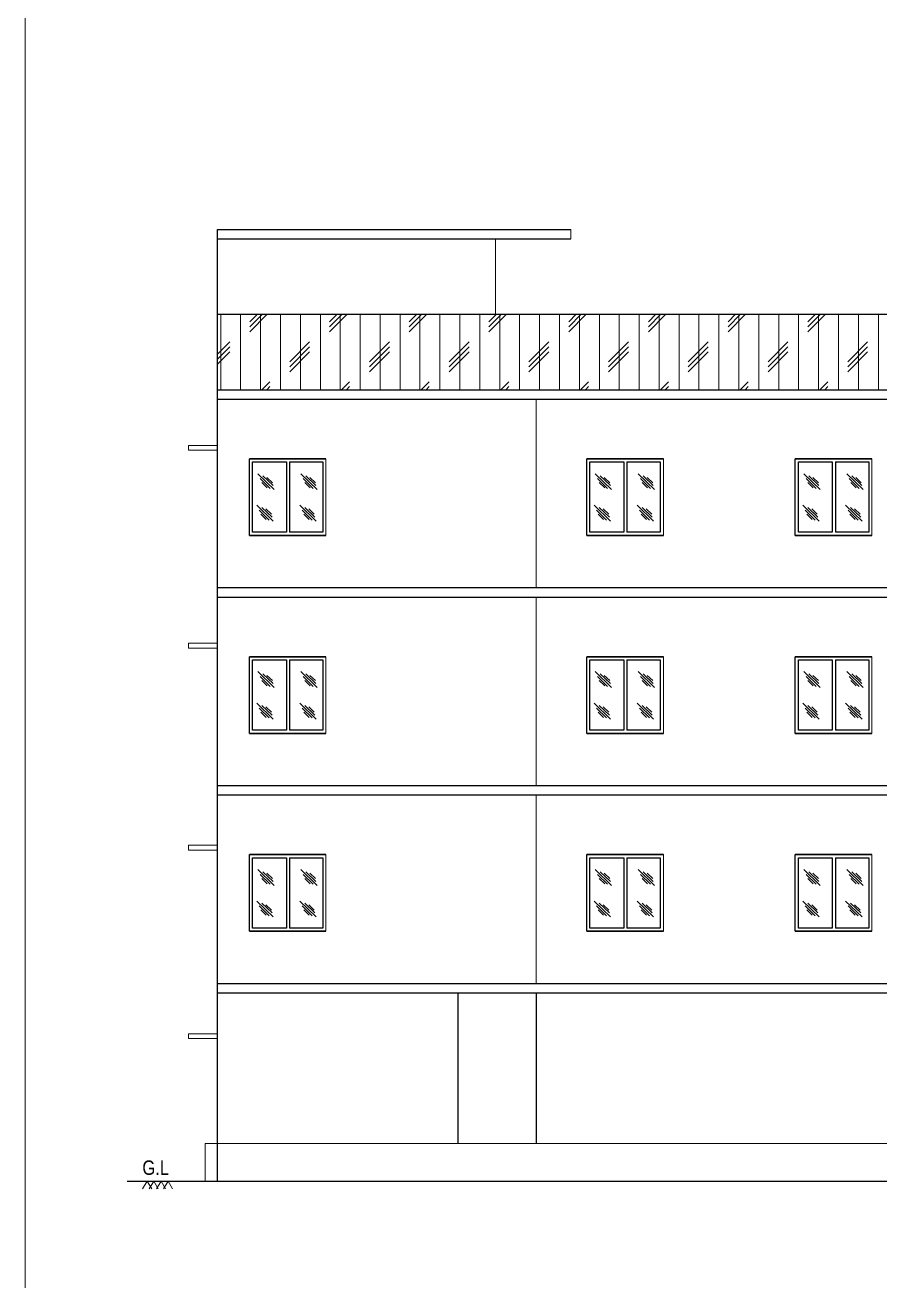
# Model space of a CAD drawing. Header units: metres. Extents: x -1560950 to -1560825, y 42726 to 42863.
# Drawn here: x -1560949.74 to -1560936.12, y 42822.55 to 42842.54 of the extents above; entities that cross this region are included whole.
import ezdxf

# ---------------------------------------------------------------- set-up
doc = ezdxf.new("R2010")
doc.units = ezdxf.units.M
doc.header["$LTSCALE"] = 750
doc.header["$MEASUREMENT"] = 0
doc.layers.get('0').update_dxf_attribs({"lineweight": 5})
doc.styles.add('sty', font='swissc.ttf', dxfattribs={"height": 10})

msp = doc.modelspace()

# ---------------------------------------------------------------- hatches: boundary and pattern name
at = {"ltscale": 0.25}
h = msp.add_hatch(dxfattribs=at)
h.set_pattern_fill('CORK', color=0, scale=0.1, angle=90)
h.set_pattern_definition([(90, (-1533632.09946, 45643.24785), (-0.3175, 0), []), (225, (-1533631.9407, 45643.4066), (0.635000274, -0.635000274), [0.449013, -0.449013]), (225, (-1533631.9407, 45643.486), (0.635000274, -0.635000274), [0.449013, -0.449013]), (225, (-1533631.9407, 45643.56535), (0.635000274, -0.635000274), [0.449013, -0.449013])])
h.paths.add_polyline_path([(-1560918.36845, 42837.93688), (-1560946.67625, 42837.93688), (-1560946.67625, 42836.73688), (-1560918.36845, 42836.73688)])

# ---------------------------------------------------------------- linework, layer by layer
at = {"color": 0, "linetype": 'ByBlock', "lineweight": -2, "ltscale": 0.05}
for p, q in [((-1560946.67625, 42839.28688, -2181.68135), (-1560941.04625, 42839.28688, -801.20981)), ((-1560946.67625, 42824.13688, 99.28621), (-1560946.67625, 42839.28688, -2404.81948)), ((-1560946.67625, 42839.13688, -2181.68135), (-1560941.04625, 42839.13688, -801.20981)), ((-1560946.67625, 42837.93688, -2181.68135), (-1560918.36845, 42837.93688, 4759.3704)), ((-1560946.67625, 42836.73688, -2181.68135), (-1560918.36845, 42836.73688, 4759.3704)), ((-1560946.67625, 42836.58688, -2470.45398), (-1560918.36845, 42836.58688, -2295.49767)), ((-1560946.67625, 42836.58688, -2470.45398), (-1560918.36845, 42836.58688, -2295.49767)), ((-1560946.67625, 42833.58688, -251.42624), (-1560918.36845, 42833.58688, -251.42624)), ((-1560946.67625, 42833.43688, -251.42624), (-1560918.36845, 42833.43688, -251.42624)), ((-1560946.67625, 42833.43688, -251.42624), (-1560918.36845, 42833.43688, -251.42624)), ((-1560946.67625, 42830.43688, -58.26171), (-1560918.36845, 42830.43688, -58.26171)), ((-1560946.67625, 42830.28688, -58.26171), (-1560918.36845, 42830.28688, -58.26171)), ((-1560946.67625, 42830.28688, -58.26171), (-1560918.36845, 42830.28688, -58.26171)), ((-1560946.67625, 42827.28688, -58.26171), (-1560918.36845, 42827.28688, -58.26171)), ((-1560946.67625, 42827.13688, -58.4267), (-1560918.36845, 42827.13688, -58.4267)), ((-1560942.84625, 42827.13688, 4759.3704), (-1560942.84625, 42824.73688, 4759.3704)), ((-1560941.59635, 42827.13688), (-1560941.59635, 42824.73688)), ((-1560948.11333, 42824.13688, 99.28621), (-1560917.62907, 42824.13688, 99.28621))]:
    msp.add_line(p, q, dxfattribs=at)
at = {"color": 0, "ltscale": 0.25}
for p, q in [((-1560942.24625, 42839.13688, 0.1137), (-1560942.24625, 42837.92039, 0.1137)), ((-1560941.04625, 42839.28688, -801.20981), (-1560941.04625, 42839.13688, -801.20981)), ((-1560941.59635, 42833.58688), (-1560941.59635, 42836.58688)), ((-1560944.94624, 42834.41688, 2683818.42905), (-1560944.94624, 42835.63608, 2683818.42905)), ((-1560939.57197, 42834.41688, 2683818.42905), (-1560939.57197, 42835.63608, 2683818.42905)), ((-1560936.24945, 42834.41688, 2683818.42905), (-1560936.24945, 42835.63608, 2683818.42905)), ((-1560944.94624, 42834.41688, 2683818.42905), (-1560946.16624, 42834.41688, 2683818.42905)), ((-1560939.57197, 42834.41688, 2683818.42905), (-1560940.79197, 42834.41688, 2683818.42905)), ((-1560936.24945, 42834.41688, 2683818.42905), (-1560937.46945, 42834.41688, 2683818.42905)), ((-1560941.59635, 42830.43688), (-1560941.59635, 42833.43688)), ((-1560944.94624, 42831.26688, 2683818.42905), (-1560944.94624, 42832.48608, 2683818.42905)), ((-1560939.57197, 42831.26688, 2683818.42905), (-1560939.57197, 42832.48608, 2683818.42905)), ((-1560936.24945, 42831.26688, 2683818.42905), (-1560936.24945, 42832.48608, 2683818.42905)), ((-1560944.94624, 42831.26688, 2683818.42905), (-1560946.16624, 42831.26688, 2683818.42905)), ((-1560939.57197, 42831.26688, 2683818.42905), (-1560940.79197, 42831.26688, 2683818.42905)), ((-1560936.24945, 42831.26688, 2683818.42905), (-1560937.46945, 42831.26688, 2683818.42905)), ((-1560941.59635, 42827.28688), (-1560941.59635, 42830.28688, -58.26171)), ((-1560944.94624, 42828.11688, 2683818.42905), (-1560944.94624, 42829.33608, 2683818.42905)), ((-1560939.57197, 42828.11688, 2683818.42905), (-1560939.57197, 42829.33608, 2683818.42905)), ((-1560936.24945, 42828.11688, 2683818.42905), (-1560936.24945, 42829.33608, 2683818.42905)), ((-1560944.94624, 42828.11688, 2683818.42905), (-1560946.16624, 42828.11688, 2683818.42905)), ((-1560939.57197, 42828.11688, 2683818.42905), (-1560940.79197, 42828.11688, 2683818.42905)), ((-1560936.24945, 42828.11688, 2683818.42905), (-1560937.46945, 42828.11688, 2683818.42905)), ((-1560946.87276, 42824.73688, -362.48923), (-1560918.21845, 42824.73688, -362.48923)), ((-1560946.87276, 42824.1475, -38449.87382), (-1560946.87276, 42824.73688, -38903.473)), ((-1560947.79764, 42824.13688, 4759.53538), (-1560947.8685, 42824.01415, 4759.53538)), ((-1560947.79397, 42824.13688, 4759.53538), (-1560947.72312, 42824.01415, 4759.53538)), ((-1560947.69055, 42824.13688, 4759.53538), (-1560947.7614, 42824.01415, 4759.53538)), ((-1560947.69055, 42824.13688, 4759.53538), (-1560947.61969, 42824.01415, 4759.53538)), ((-1560947.57316, 42824.13688, 4759.53538), (-1560947.64402, 42824.01415, 4759.53538)), ((-1560947.57297, 42824.13688, 4759.53538), (-1560947.50211, 42824.01415, 4759.53538)), ((-1560947.46313, 42824.13688, 4759.53538), (-1560947.53399, 42824.01415, 4759.53538)), ((-1560947.46313, 42824.13688, 4759.53538), (-1560947.39228, 42824.01415, 4759.53538))]:
    msp.add_line(p, q, dxfattribs=at)
at = {"color": 0}
for p, q in [((-1560946.67625, 42835.8504, -1836.81307), (-1560947.13625, 42835.8504, -1836.81307)), ((-1560947.13625, 42835.8504, -1836.81307), (-1560947.13625, 42835.77374, -1836.81307)), ((-1560946.67625, 42835.77374, -1836.81307), (-1560947.13625, 42835.77374, -1836.81307)), ((-1560946.03148, 42835.39993, 2683818.42905), (-1560945.77072, 42835.14716, 2683818.42905)), ((-1560945.78989, 42835.20948, 2683818.42905), (-1560945.95197, 42835.36379, 2683818.42905)), ((-1560945.79936, 42835.25659, 2683818.42905), (-1560945.88828, 42835.34021, 2683818.42905)), ((-1560945.34776, 42835.39993, 2683818.42905), (-1560945.087, 42835.14716, 2683818.42905)), ((-1560945.10616, 42835.20948, 2683818.42905), (-1560945.26825, 42835.36379, 2683818.42905)), ((-1560945.11564, 42835.25659, 2683818.42905), (-1560945.20455, 42835.34021, 2683818.42905)), ((-1560940.65721, 42835.39993, 2683818.42905), (-1560940.39645, 42835.14716, 2683818.42905)), ((-1560940.41562, 42835.20948, 2683818.42905), (-1560940.5777, 42835.36379, 2683818.42905)), ((-1560940.42509, 42835.25659, 2683818.42905), (-1560940.51401, 42835.34021, 2683818.42905)), ((-1560939.97349, 42835.39993, 2683818.42905), (-1560939.71273, 42835.14716, 2683818.42905)), ((-1560939.7319, 42835.20948, 2683818.42905), (-1560939.89398, 42835.36379, 2683818.42905)), ((-1560939.74137, 42835.25659, 2683818.42905), (-1560939.83029, 42835.34021, 2683818.42905)), ((-1560937.33469, 42835.39993, 2683818.42905), (-1560937.07392, 42835.14716, 2683818.42905)), ((-1560937.09309, 42835.20948, 2683818.42905), (-1560937.25518, 42835.36379, 2683818.42905)), ((-1560937.10257, 42835.25659, 2683818.42905), (-1560937.19148, 42835.34021, 2683818.42905)), ((-1560936.65096, 42835.39993, 2683818.42905), (-1560936.3902, 42835.14716, 2683818.42905)), ((-1560936.40937, 42835.20948, 2683818.42905), (-1560936.57145, 42835.36379, 2683818.42905)), ((-1560936.41885, 42835.25659, 2683818.42905), (-1560936.50776, 42835.34021, 2683818.42905)), ((-1560945.8336, 42835.16438, 2683818.42905), (-1560945.99288, 42835.32159, 2683818.42905)), ((-1560945.88098, 42835.17239, 2683818.42905), (-1560945.96733, 42835.25866, 2683818.42905)), ((-1560945.14988, 42835.16438, 2683818.42905), (-1560945.30915, 42835.32159, 2683818.42905)), ((-1560945.19726, 42835.17239, 2683818.42905), (-1560945.2836, 42835.25866, 2683818.42905)), ((-1560940.45934, 42835.16438, 2683818.42905), (-1560940.61861, 42835.32159, 2683818.42905)), ((-1560940.50671, 42835.17239, 2683818.42905), (-1560940.59306, 42835.25866, 2683818.42905)), ((-1560939.77561, 42835.16438, 2683818.42905), (-1560939.93489, 42835.32159, 2683818.42905)), ((-1560939.82299, 42835.17239, 2683818.42905), (-1560939.90934, 42835.25866, 2683818.42905)), ((-1560937.13681, 42835.16438, 2683818.42905), (-1560937.29608, 42835.32159, 2683818.42905)), ((-1560937.18419, 42835.17239, 2683818.42905), (-1560937.27053, 42835.25866, 2683818.42905)), ((-1560936.45309, 42835.16438, 2683818.42905), (-1560936.61236, 42835.32159, 2683818.42905)), ((-1560936.50047, 42835.17239, 2683818.42905), (-1560936.58681, 42835.25866, 2683818.42905)), ((-1560946.04805, 42834.89777, 2683818.42905), (-1560945.78728, 42834.645, 2683818.42905)), ((-1560945.85017, 42834.66222, 2683818.42905), (-1560946.00944, 42834.81943, 2683818.42905)), ((-1560945.89755, 42834.67023, 2683818.42905), (-1560945.98389, 42834.7565, 2683818.42905)), ((-1560945.80645, 42834.70732, 2683818.42905), (-1560945.96854, 42834.86163, 2683818.42905)), ((-1560945.81593, 42834.75443, 2683818.42905), (-1560945.90484, 42834.83805, 2683818.42905)), ((-1560945.36432, 42834.89777, 2683818.42905), (-1560945.10356, 42834.645, 2683818.42905)), ((-1560945.16645, 42834.66222, 2683818.42905), (-1560945.32572, 42834.81943, 2683818.42905)), ((-1560945.21383, 42834.67023, 2683818.42905), (-1560945.30017, 42834.7565, 2683818.42905)), ((-1560945.12273, 42834.70732, 2683818.42905), (-1560945.28481, 42834.86163, 2683818.42905)), ((-1560945.13221, 42834.75443, 2683818.42905), (-1560945.22112, 42834.83805, 2683818.42905)), ((-1560940.67378, 42834.89777, 2683818.42905), (-1560940.41302, 42834.645, 2683818.42905)), ((-1560940.4759, 42834.66222, 2683818.42905), (-1560940.63518, 42834.81943, 2683818.42905)), ((-1560940.52328, 42834.67023, 2683818.42905), (-1560940.60962, 42834.7565, 2683818.42905)), ((-1560940.43218, 42834.70732, 2683818.42905), (-1560940.59427, 42834.86163, 2683818.42905)), ((-1560940.44166, 42834.75443, 2683818.42905), (-1560940.53057, 42834.83805, 2683818.42905)), ((-1560939.99006, 42834.89777, 2683818.42905), (-1560939.72929, 42834.645, 2683818.42905)), ((-1560939.79218, 42834.66222, 2683818.42905), (-1560939.95145, 42834.81943, 2683818.42905)), ((-1560939.83956, 42834.67023, 2683818.42905), (-1560939.9259, 42834.7565, 2683818.42905)), ((-1560939.74846, 42834.70732, 2683818.42905), (-1560939.91055, 42834.86163, 2683818.42905)), ((-1560939.75794, 42834.75443, 2683818.42905), (-1560939.84685, 42834.83805, 2683818.42905)), ((-1560937.35125, 42834.89777, 2683818.42905), (-1560937.09049, 42834.645, 2683818.42905)), ((-1560937.15338, 42834.66222, 2683818.42905), (-1560937.31265, 42834.81943, 2683818.42905)), ((-1560937.20076, 42834.67023, 2683818.42905), (-1560937.2871, 42834.7565, 2683818.42905)), ((-1560937.10966, 42834.70732, 2683818.42905), (-1560937.27174, 42834.86163, 2683818.42905)), ((-1560937.11914, 42834.75443, 2683818.42905), (-1560937.20805, 42834.83805, 2683818.42905)), ((-1560936.66753, 42834.89777, 2683818.42905), (-1560936.40677, 42834.645, 2683818.42905)), ((-1560936.46966, 42834.66222, 2683818.42905), (-1560936.62893, 42834.81943, 2683818.42905)), ((-1560936.51704, 42834.67023, 2683818.42905), (-1560936.60338, 42834.7565, 2683818.42905)), ((-1560936.42594, 42834.70732, 2683818.42905), (-1560936.58802, 42834.86163, 2683818.42905)), ((-1560936.43542, 42834.75443, 2683818.42905), (-1560936.52433, 42834.83805, 2683818.42905)), ((-1560946.67625, 42832.7004, -1643.64854), (-1560947.13625, 42832.7004, -1643.64854)), ((-1560947.13625, 42832.7004, -1643.64854), (-1560947.13625, 42832.62374, -1643.64854)), ((-1560946.67625, 42832.62374, -1643.64854), (-1560947.13625, 42832.62374, -1643.64854)), ((-1560946.03148, 42832.24993, 2683818.42905), (-1560945.77072, 42831.99716, 2683818.42905)), ((-1560945.8336, 42832.01438, 2683818.42905), (-1560945.99288, 42832.17159, 2683818.42905)), ((-1560945.78989, 42832.05948, 2683818.42905), (-1560945.95197, 42832.21379, 2683818.42905)), ((-1560945.79936, 42832.10659, 2683818.42905), (-1560945.88828, 42832.19021, 2683818.42905)), ((-1560945.34776, 42832.24993, 2683818.42905), (-1560945.087, 42831.99716, 2683818.42905)), ((-1560945.14988, 42832.01438, 2683818.42905), (-1560945.30915, 42832.17159, 2683818.42905)), ((-1560945.10616, 42832.05948, 2683818.42905), (-1560945.26825, 42832.21379, 2683818.42905)), ((-1560945.11564, 42832.10659, 2683818.42905), (-1560945.20455, 42832.19021, 2683818.42905)), ((-1560940.65721, 42832.24993, 2683818.42905), (-1560940.39645, 42831.99716, 2683818.42905)), ((-1560940.45934, 42832.01438, 2683818.42905), (-1560940.61861, 42832.17159, 2683818.42905)), ((-1560940.41562, 42832.05948, 2683818.42905), (-1560940.5777, 42832.21379, 2683818.42905)), ((-1560940.42509, 42832.10659, 2683818.42905), (-1560940.51401, 42832.19021, 2683818.42905)), ((-1560939.97349, 42832.24993, 2683818.42905), (-1560939.71273, 42831.99716, 2683818.42905)), ((-1560939.77561, 42832.01438, 2683818.42905), (-1560939.93489, 42832.17159, 2683818.42905)), ((-1560939.7319, 42832.05948, 2683818.42905), (-1560939.89398, 42832.21379, 2683818.42905)), ((-1560939.74137, 42832.10659, 2683818.42905), (-1560939.83029, 42832.19021, 2683818.42905)), ((-1560937.33469, 42832.24993, 2683818.42905), (-1560937.07392, 42831.99716, 2683818.42905)), ((-1560937.13681, 42832.01438, 2683818.42905), (-1560937.29608, 42832.17159, 2683818.42905)), ((-1560937.09309, 42832.05948, 2683818.42905), (-1560937.25518, 42832.21379, 2683818.42905)), ((-1560937.10257, 42832.10659, 2683818.42905), (-1560937.19148, 42832.19021, 2683818.42905)), ((-1560936.65096, 42832.24993, 2683818.42905), (-1560936.3902, 42831.99716, 2683818.42905)), ((-1560936.45309, 42832.01438, 2683818.42905), (-1560936.61236, 42832.17159, 2683818.42905)), ((-1560936.40937, 42832.05948, 2683818.42905), (-1560936.57145, 42832.21379, 2683818.42905)), ((-1560936.41885, 42832.10659, 2683818.42905), (-1560936.50776, 42832.19021, 2683818.42905)), ((-1560945.88098, 42832.02239, 2683818.42905), (-1560945.96733, 42832.10866, 2683818.42905)), ((-1560945.19726, 42832.02239, 2683818.42905), (-1560945.2836, 42832.10866, 2683818.42905)), ((-1560940.50671, 42832.02239, 2683818.42905), (-1560940.59306, 42832.10866, 2683818.42905)), ((-1560939.82299, 42832.02239, 2683818.42905), (-1560939.90934, 42832.10866, 2683818.42905)), ((-1560937.18419, 42832.02239, 2683818.42905), (-1560937.27053, 42832.10866, 2683818.42905)), ((-1560936.50047, 42832.02239, 2683818.42905), (-1560936.58681, 42832.10866, 2683818.42905)), ((-1560946.04805, 42831.74777, 2683818.42905), (-1560945.78728, 42831.495, 2683818.42905)), ((-1560945.36432, 42831.74777, 2683818.42905), (-1560945.10356, 42831.495, 2683818.42905)), ((-1560940.67378, 42831.74777, 2683818.42905), (-1560940.41302, 42831.495, 2683818.42905)), ((-1560939.99006, 42831.74777, 2683818.42905), (-1560939.72929, 42831.495, 2683818.42905)), ((-1560937.35125, 42831.74777, 2683818.42905), (-1560937.09049, 42831.495, 2683818.42905)), ((-1560936.66753, 42831.74777, 2683818.42905), (-1560936.40677, 42831.495, 2683818.42905)), ((-1560945.85017, 42831.51222, 2683818.42905), (-1560946.00944, 42831.66943, 2683818.42905)), ((-1560945.89755, 42831.52023, 2683818.42905), (-1560945.98389, 42831.6065, 2683818.42905)), ((-1560945.80645, 42831.55732, 2683818.42905), (-1560945.96854, 42831.71163, 2683818.42905)), ((-1560945.81593, 42831.60443, 2683818.42905), (-1560945.90484, 42831.68805, 2683818.42905)), ((-1560945.16645, 42831.51222, 2683818.42905), (-1560945.32572, 42831.66943, 2683818.42905)), ((-1560945.21383, 42831.52023, 2683818.42905), (-1560945.30017, 42831.6065, 2683818.42905)), ((-1560945.12273, 42831.55732, 2683818.42905), (-1560945.28481, 42831.71163, 2683818.42905)), ((-1560945.13221, 42831.60443, 2683818.42905), (-1560945.22112, 42831.68805, 2683818.42905)), ((-1560940.4759, 42831.51222, 2683818.42905), (-1560940.63518, 42831.66943, 2683818.42905)), ((-1560940.52328, 42831.52023, 2683818.42905), (-1560940.60962, 42831.6065, 2683818.42905)), ((-1560940.43218, 42831.55732, 2683818.42905), (-1560940.59427, 42831.71163, 2683818.42905)), ((-1560940.44166, 42831.60443, 2683818.42905), (-1560940.53057, 42831.68805, 2683818.42905)), ((-1560939.79218, 42831.51222, 2683818.42905), (-1560939.95145, 42831.66943, 2683818.42905)), ((-1560939.83956, 42831.52023, 2683818.42905), (-1560939.9259, 42831.6065, 2683818.42905)), ((-1560939.74846, 42831.55732, 2683818.42905), (-1560939.91055, 42831.71163, 2683818.42905)), ((-1560939.75794, 42831.60443, 2683818.42905), (-1560939.84685, 42831.68805, 2683818.42905)), ((-1560937.15338, 42831.51222, 2683818.42905), (-1560937.31265, 42831.66943, 2683818.42905)), ((-1560937.20076, 42831.52023, 2683818.42905), (-1560937.2871, 42831.6065, 2683818.42905)), ((-1560937.10966, 42831.55732, 2683818.42905), (-1560937.27174, 42831.71163, 2683818.42905)), ((-1560937.11914, 42831.60443, 2683818.42905), (-1560937.20805, 42831.68805, 2683818.42905)), ((-1560936.46966, 42831.51222, 2683818.42905), (-1560936.62893, 42831.66943, 2683818.42905)), ((-1560936.51704, 42831.52023, 2683818.42905), (-1560936.60338, 42831.6065, 2683818.42905)), ((-1560936.42594, 42831.55732, 2683818.42905), (-1560936.58802, 42831.71163, 2683818.42905)), ((-1560936.43542, 42831.60443, 2683818.42905), (-1560936.52433, 42831.68805, 2683818.42905)), ((-1560946.67625, 42829.48476, -6765.50817), (-1560947.13625, 42829.48476, -6765.50817)), ((-1560947.13625, 42829.48476, -6765.50817), (-1560947.13625, 42829.40809, -6765.50817)), ((-1560946.67625, 42829.40809, -6765.50817), (-1560947.13625, 42829.40809, -6765.50817)), ((-1560946.03148, 42829.09993, 2683818.42905), (-1560945.77072, 42828.84716, 2683818.42905)), ((-1560945.8336, 42828.86438, 2683818.42905), (-1560945.99288, 42829.02159, 2683818.42905)), ((-1560945.88098, 42828.87239, 2683818.42905), (-1560945.96733, 42828.95866, 2683818.42905)), ((-1560945.78989, 42828.90948, 2683818.42905), (-1560945.95197, 42829.06379, 2683818.42905)), ((-1560945.79936, 42828.95659, 2683818.42905), (-1560945.88828, 42829.04021, 2683818.42905)), ((-1560945.34776, 42829.09993, 2683818.42905), (-1560945.087, 42828.84716, 2683818.42905)), ((-1560945.14988, 42828.86438, 2683818.42905), (-1560945.30915, 42829.02159, 2683818.42905)), ((-1560945.19726, 42828.87239, 2683818.42905), (-1560945.2836, 42828.95866, 2683818.42905)), ((-1560945.10616, 42828.90948, 2683818.42905), (-1560945.26825, 42829.06379, 2683818.42905)), ((-1560945.11564, 42828.95659, 2683818.42905), (-1560945.20455, 42829.04021, 2683818.42905)), ((-1560940.65721, 42829.09993, 2683818.42905), (-1560940.39645, 42828.84716, 2683818.42905)), ((-1560940.45934, 42828.86438, 2683818.42905), (-1560940.61861, 42829.02159, 2683818.42905)), ((-1560940.50671, 42828.87239, 2683818.42905), (-1560940.59306, 42828.95866, 2683818.42905)), ((-1560940.41562, 42828.90948, 2683818.42905), (-1560940.5777, 42829.06379, 2683818.42905)), ((-1560940.42509, 42828.95659, 2683818.42905), (-1560940.51401, 42829.04021, 2683818.42905)), ((-1560939.97349, 42829.09993, 2683818.42905), (-1560939.71273, 42828.84716, 2683818.42905)), ((-1560939.77561, 42828.86438, 2683818.42905), (-1560939.93489, 42829.02159, 2683818.42905)), ((-1560939.82299, 42828.87239, 2683818.42905), (-1560939.90934, 42828.95866, 2683818.42905)), ((-1560939.7319, 42828.90948, 2683818.42905), (-1560939.89398, 42829.06379, 2683818.42905)), ((-1560939.74137, 42828.95659, 2683818.42905), (-1560939.83029, 42829.04021, 2683818.42905)), ((-1560937.33469, 42829.09993, 2683818.42905), (-1560937.07392, 42828.84716, 2683818.42905)), ((-1560937.13681, 42828.86438, 2683818.42905), (-1560937.29608, 42829.02159, 2683818.42905)), ((-1560937.18419, 42828.87239, 2683818.42905), (-1560937.27053, 42828.95866, 2683818.42905)), ((-1560937.09309, 42828.90948, 2683818.42905), (-1560937.25518, 42829.06379, 2683818.42905)), ((-1560937.10257, 42828.95659, 2683818.42905), (-1560937.19148, 42829.04021, 2683818.42905)), ((-1560936.65096, 42829.09993, 2683818.42905), (-1560936.3902, 42828.84716, 2683818.42905)), ((-1560936.45309, 42828.86438, 2683818.42905), (-1560936.61236, 42829.02159, 2683818.42905)), ((-1560936.50047, 42828.87239, 2683818.42905), (-1560936.58681, 42828.95866, 2683818.42905)), ((-1560936.40937, 42828.90948, 2683818.42905), (-1560936.57145, 42829.06379, 2683818.42905)), ((-1560936.41885, 42828.95659, 2683818.42905), (-1560936.50776, 42829.04021, 2683818.42905)), ((-1560946.04805, 42828.59777, 2683818.42905), (-1560945.78728, 42828.345, 2683818.42905)), ((-1560945.80645, 42828.40732, 2683818.42905), (-1560945.96854, 42828.56163, 2683818.42905)), ((-1560945.81593, 42828.45443, 2683818.42905), (-1560945.90484, 42828.53805, 2683818.42905)), ((-1560945.36432, 42828.59777, 2683818.42905), (-1560945.10356, 42828.345, 2683818.42905)), ((-1560945.12273, 42828.40732, 2683818.42905), (-1560945.28481, 42828.56163, 2683818.42905)), ((-1560945.13221, 42828.45443, 2683818.42905), (-1560945.22112, 42828.53805, 2683818.42905)), ((-1560940.67378, 42828.59777, 2683818.42905), (-1560940.41302, 42828.345, 2683818.42905)), ((-1560940.43218, 42828.40732, 2683818.42905), (-1560940.59427, 42828.56163, 2683818.42905)), ((-1560940.44166, 42828.45443, 2683818.42905), (-1560940.53057, 42828.53805, 2683818.42905)), ((-1560939.99006, 42828.59777, 2683818.42905), (-1560939.72929, 42828.345, 2683818.42905)), ((-1560939.74846, 42828.40732, 2683818.42905), (-1560939.91055, 42828.56163, 2683818.42905)), ((-1560939.75794, 42828.45443, 2683818.42905), (-1560939.84685, 42828.53805, 2683818.42905)), ((-1560937.35125, 42828.59777, 2683818.42905), (-1560937.09049, 42828.345, 2683818.42905)), ((-1560937.10966, 42828.40732, 2683818.42905), (-1560937.27174, 42828.56163, 2683818.42905)), ((-1560937.11914, 42828.45443, 2683818.42905), (-1560937.20805, 42828.53805, 2683818.42905)), ((-1560936.66753, 42828.59777, 2683818.42905), (-1560936.40677, 42828.345, 2683818.42905)), ((-1560936.42594, 42828.40732, 2683818.42905), (-1560936.58802, 42828.56163, 2683818.42905)), ((-1560936.43542, 42828.45443, 2683818.42905), (-1560936.52433, 42828.53805, 2683818.42905)), ((-1560945.85017, 42828.36222, 2683818.42905), (-1560946.00944, 42828.51943, 2683818.42905)), ((-1560945.89755, 42828.37023, 2683818.42905), (-1560945.98389, 42828.4565, 2683818.42905)), ((-1560945.16645, 42828.36222, 2683818.42905), (-1560945.32572, 42828.51943, 2683818.42905)), ((-1560945.21383, 42828.37023, 2683818.42905), (-1560945.30017, 42828.4565, 2683818.42905)), ((-1560940.4759, 42828.36222, 2683818.42905), (-1560940.63518, 42828.51943, 2683818.42905)), ((-1560940.52328, 42828.37023, 2683818.42905), (-1560940.60962, 42828.4565, 2683818.42905)), ((-1560939.79218, 42828.36222, 2683818.42905), (-1560939.95145, 42828.51943, 2683818.42905)), ((-1560939.83956, 42828.37023, 2683818.42905), (-1560939.9259, 42828.4565, 2683818.42905)), ((-1560937.15338, 42828.36222, 2683818.42905), (-1560937.31265, 42828.51943, 2683818.42905)), ((-1560937.20076, 42828.37023, 2683818.42905), (-1560937.2871, 42828.4565, 2683818.42905)), ((-1560936.46966, 42828.36222, 2683818.42905), (-1560936.62893, 42828.51943, 2683818.42905)), ((-1560936.51704, 42828.37023, 2683818.42905), (-1560936.60338, 42828.4565, 2683818.42905)), ((-1560946.67625, 42826.48476, -5906.53794), (-1560947.13625, 42826.48476, -5906.53794)), ((-1560947.13625, 42826.48476, -5906.53794), (-1560947.13625, 42826.40809, -5906.53794)), ((-1560946.67625, 42826.40809, -5906.53794), (-1560947.13625, 42826.40809, -5906.53794))]:
    msp.add_line(p, q, dxfattribs=at)
at = {"color": 0, "lineweight": -3}
for p, q in [((-1560945.57794, 42835.58608, 2683818.42905), (-1560945.57794, 42834.46688, 2683818.42905)), ((-1560945.52794, 42835.58608, 2683818.42905), (-1560945.52794, 42834.46688, 2683818.42905)), ((-1560940.20367, 42835.58608, 2683818.42905), (-1560940.20367, 42834.46688, 2683818.42905)), ((-1560940.15367, 42835.58608, 2683818.42905), (-1560940.15367, 42834.46688, 2683818.42905)), ((-1560936.88114, 42835.58608, 2683818.42905), (-1560936.88114, 42834.46688, 2683818.42905)), ((-1560936.83114, 42835.58608, 2683818.42905), (-1560936.83114, 42834.46688, 2683818.42905)), ((-1560946.16624, 42834.41688, 2683818.42905), (-1560944.94624, 42834.41688, 2683818.42905)), ((-1560940.79197, 42834.41688, 2683818.42905), (-1560939.57197, 42834.41688, 2683818.42905)), ((-1560937.46945, 42834.41688, 2683818.42905), (-1560936.24945, 42834.41688, 2683818.42905)), ((-1560945.57794, 42832.43608, 2683818.42905), (-1560945.57794, 42831.31688, 2683818.42905)), ((-1560945.52794, 42832.43608, 2683818.42905), (-1560945.52794, 42831.31688, 2683818.42905)), ((-1560940.20367, 42832.43608, 2683818.42905), (-1560940.20367, 42831.31688, 2683818.42905)), ((-1560940.15367, 42832.43608, 2683818.42905), (-1560940.15367, 42831.31688, 2683818.42905)), ((-1560936.88114, 42832.43608, 2683818.42905), (-1560936.88114, 42831.31688, 2683818.42905)), ((-1560936.83114, 42832.43608, 2683818.42905), (-1560936.83114, 42831.31688, 2683818.42905)), ((-1560946.16624, 42831.26688, 2683818.42905), (-1560944.94624, 42831.26688, 2683818.42905)), ((-1560940.79197, 42831.26688, 2683818.42905), (-1560939.57197, 42831.26688, 2683818.42905)), ((-1560937.46945, 42831.26688, 2683818.42905), (-1560936.24945, 42831.26688, 2683818.42905)), ((-1560945.57794, 42829.28608, 2683818.42905), (-1560945.57794, 42828.16688, 2683818.42905)), ((-1560945.52794, 42829.28608, 2683818.42905), (-1560945.52794, 42828.16688, 2683818.42905)), ((-1560940.20367, 42829.28608, 2683818.42905), (-1560940.20367, 42828.16688, 2683818.42905)), ((-1560940.15367, 42829.28608, 2683818.42905), (-1560940.15367, 42828.16688, 2683818.42905)), ((-1560936.88114, 42829.28608, 2683818.42905), (-1560936.88114, 42828.16688, 2683818.42905)), ((-1560936.83114, 42829.28608, 2683818.42905), (-1560936.83114, 42828.16688, 2683818.42905)), ((-1560946.16624, 42828.11688, 2683818.42905), (-1560944.94624, 42828.11688, 2683818.42905)), ((-1560940.79197, 42828.11688, 2683818.42905), (-1560939.57197, 42828.11688, 2683818.42905)), ((-1560937.46945, 42828.11688, 2683818.42905), (-1560936.24945, 42828.11688, 2683818.42905))]:
    msp.add_line(p, q, dxfattribs=at)
at = {"color": 0, "ltscale": 0.25}
msp.add_lwpolyline([(-1560949.74, 42862.52886), (-1560825.35591, 42862.52886), (-1560825.35591, 42771.27671), (-1560949.74, 42771.27671)], close=True, dxfattribs=at)
at = {"color": 0, "lineweight": -3, "elevation": 2683818.42905}
for points in [[(-1560944.94624, 42834.41688), (-1560946.16624, 42834.41688), (-1560946.16624, 42835.63608), (-1560944.94624, 42835.63608), (-1560946.16624, 42835.63608)], [(-1560945.57794, 42834.46688), (-1560946.11624, 42834.46688), (-1560946.11624, 42835.58608), (-1560945.57794, 42835.58608)], [(-1560945.52794, 42835.58608), (-1560944.99624, 42835.58608), (-1560944.99624, 42834.46688), (-1560945.52794, 42834.46688)], [(-1560939.57197, 42834.41688), (-1560940.79197, 42834.41688), (-1560940.79197, 42835.63608), (-1560939.57197, 42835.63608), (-1560940.79197, 42835.63608)], [(-1560940.20367, 42834.46688), (-1560940.74197, 42834.46688), (-1560940.74197, 42835.58608), (-1560940.20367, 42835.58608)], [(-1560940.15367, 42835.58608), (-1560939.62197, 42835.58608), (-1560939.62197, 42834.46688), (-1560940.15367, 42834.46688)], [(-1560936.24945, 42834.41688), (-1560937.46945, 42834.41688), (-1560937.46945, 42835.63608), (-1560936.24945, 42835.63608), (-1560937.46945, 42835.63608)], [(-1560936.88114, 42834.46688), (-1560937.41945, 42834.46688), (-1560937.41945, 42835.58608), (-1560936.88114, 42835.58608)], [(-1560936.83114, 42835.58608), (-1560936.29945, 42835.58608), (-1560936.29945, 42834.46688), (-1560936.83114, 42834.46688)], [(-1560944.94624, 42831.26688), (-1560946.16624, 42831.26688), (-1560946.16624, 42832.48608), (-1560944.94624, 42832.48608), (-1560946.16624, 42832.48608)], [(-1560945.57794, 42831.31688), (-1560946.11624, 42831.31688), (-1560946.11624, 42832.43608), (-1560945.57794, 42832.43608)], [(-1560945.52794, 42832.43608), (-1560944.99624, 42832.43608), (-1560944.99624, 42831.31688), (-1560945.52794, 42831.31688)], [(-1560939.57197, 42831.26688), (-1560940.79197, 42831.26688), (-1560940.79197, 42832.48608), (-1560939.57197, 42832.48608), (-1560940.79197, 42832.48608)], [(-1560940.20367, 42831.31688), (-1560940.74197, 42831.31688), (-1560940.74197, 42832.43608), (-1560940.20367, 42832.43608)], [(-1560940.15367, 42832.43608), (-1560939.62197, 42832.43608), (-1560939.62197, 42831.31688), (-1560940.15367, 42831.31688)], [(-1560936.24945, 42831.26688), (-1560937.46945, 42831.26688), (-1560937.46945, 42832.48608), (-1560936.24945, 42832.48608), (-1560937.46945, 42832.48608)], [(-1560936.88114, 42831.31688), (-1560937.41945, 42831.31688), (-1560937.41945, 42832.43608), (-1560936.88114, 42832.43608)], [(-1560936.83114, 42832.43608), (-1560936.29945, 42832.43608), (-1560936.29945, 42831.31688), (-1560936.83114, 42831.31688)], [(-1560944.94624, 42828.11688), (-1560946.16624, 42828.11688), (-1560946.16624, 42829.33608), (-1560944.94624, 42829.33608), (-1560946.16624, 42829.33608)], [(-1560939.57197, 42828.11688), (-1560940.79197, 42828.11688), (-1560940.79197, 42829.33608), (-1560939.57197, 42829.33608), (-1560940.79197, 42829.33608)], [(-1560936.24945, 42828.11688), (-1560937.46945, 42828.11688), (-1560937.46945, 42829.33608), (-1560936.24945, 42829.33608), (-1560937.46945, 42829.33608)], [(-1560945.57794, 42828.16688), (-1560946.11624, 42828.16688), (-1560946.11624, 42829.28608), (-1560945.57794, 42829.28608)], [(-1560945.52794, 42829.28608), (-1560944.99624, 42829.28608), (-1560944.99624, 42828.16688), (-1560945.52794, 42828.16688)], [(-1560940.20367, 42828.16688), (-1560940.74197, 42828.16688), (-1560940.74197, 42829.28608), (-1560940.20367, 42829.28608)], [(-1560940.15367, 42829.28608), (-1560939.62197, 42829.28608), (-1560939.62197, 42828.16688), (-1560940.15367, 42828.16688)], [(-1560936.88114, 42828.16688), (-1560937.41945, 42828.16688), (-1560937.41945, 42829.28608), (-1560936.88114, 42829.28608)], [(-1560936.83114, 42829.28608), (-1560936.29945, 42829.28608), (-1560936.29945, 42828.16688), (-1560936.83114, 42828.16688)]]:
    msp.add_lwpolyline(points, dxfattribs=at)

# ---------------------------------------------------------------- texts
at = {"color": 0, "ltscale": 0.25, "style": 'sty'}
msp.add_text('G.L', height=0.23, dxfattribs=at).set_placement((-1560947.87195, 42824.23844, 4759.53538))

doc.saveas('drawing.dxf')
